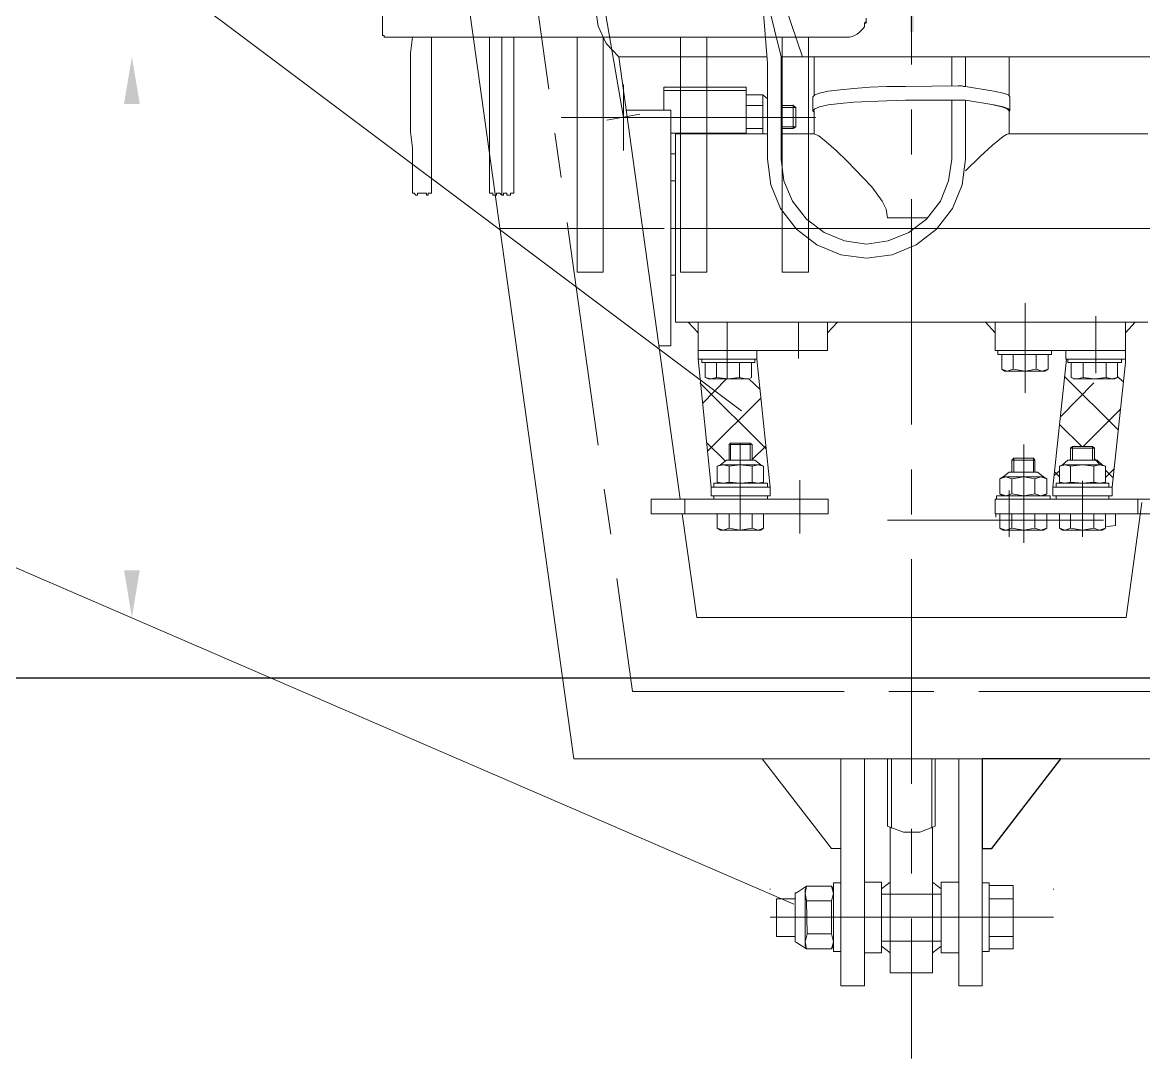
# Model space of a CAD drawing. Header units: millimetres. Extents: x 25083 to 52777, y 24772 to 45779.
# Drawn here: x 49229.5 to 49467.1, y 35776.9 to 35996.6 of the extents above; entities that cross this region are included whole.
import ezdxf

# ---------------------------------------------------------------- set-up
doc = ezdxf.new("R2010")
doc.units = ezdxf.units.MM
doc.layers.add('小车', color=7, linetype='Continuous')
doc.styles.get("Standard").update_dxf_attribs({"font": ''})
doc.styles.get('Standard').set_extended_font_data('SimSun')
doc.dimstyles.new('15', dxfattribs={"dimtxt": 15, "dimasz": 10, "dimexe": 2, "dimexo": 1, "dimgap": 1, "dimtad": 1, "dimdsep": 46, "dimtxsty": 'Standard', "dimcen": 2.5, "dimadec": 0, "dimazin": 0, "dimtfac": 1, "dimtmove": 2, "dimatfit": 3, "dimfxl": 1, "dimtolj": 1, "dimarcsym": 0})

# ---------------------------------------------------------------- blocks, each defined once
blk = doc.blocks.new('zw$D2F4')
h = blk.add_hatch(color=7)
edge = h.paths.add_edge_path(flags=0)
edge.add_spline(control_points=[(528.44, 114.01), (528.44, 114.01), (528.44, 124.78), (528.44, 124.78), (528.44, 124.78), (527.7, 124.78), (527.7, 124.78), (527.7, 124.78), (527.7, 114.01), (527.7, 114.01), (527.7, 114.01), (528.44, 114.01), (528.44, 114.01), (528.44, 114.01), (528.44, 114.01), (528.44, 114.01)], knot_values=[0, 0, 0, 0, 1, 1, 1, 2, 2, 2, 3, 3, 3, 4, 4, 4, 5, 5, 5, 5], degree=3, periodic=0)
edge = h.paths.add_edge_path(flags=0)
edge.add_spline(control_points=[(528.44, 135.55), (528.44, 135.55), (528.44, 167.48), (528.44, 167.48), (528.44, 167.48), (527.7, 167.48), (527.7, 167.48), (527.7, 167.48), (527.7, 135.55), (527.7, 135.55), (527.7, 135.55), (528.44, 135.55), (528.44, 135.55), (528.44, 135.55), (528.44, 135.55), (528.44, 135.55)], knot_values=[0, 0, 0, 0, 1, 1, 1, 2, 2, 2, 3, 3, 3, 4, 4, 4, 5, 5, 5, 5], degree=3, periodic=0)
edge = h.paths.add_edge_path(flags=0)
edge.add_spline(control_points=[(528.44, 177.88), (528.44, 177.88), (528.44, 188.65), (528.44, 188.65), (528.44, 188.65), (527.7, 188.65), (527.7, 188.65), (527.7, 188.65), (527.7, 177.88), (527.7, 177.88), (527.7, 177.88), (528.44, 177.88), (528.44, 177.88), (528.44, 177.88), (528.44, 177.88), (528.44, 177.88)], knot_values=[0, 0, 0, 0, 1, 1, 1, 2, 2, 2, 3, 3, 3, 4, 4, 4, 5, 5, 5, 5], degree=3, periodic=0)
edge = h.paths.add_edge_path(flags=0)
edge.add_spline(control_points=[(528.44, 199.42), (528.44, 199.42), (528.44, 231.36), (528.44, 231.36), (528.44, 231.36), (527.7, 231.36), (527.7, 231.36), (527.7, 231.36), (527.7, 199.42), (527.7, 199.42), (527.7, 199.42), (528.44, 199.42), (528.44, 199.42), (528.44, 199.42), (528.44, 199.42), (528.44, 199.42)], knot_values=[0, 0, 0, 0, 1, 1, 1, 2, 2, 2, 3, 3, 3, 4, 4, 4, 5, 5, 5, 5], degree=3, periodic=0)
at = {"color": 7, "lineweight": 5}
for points in [[(415.92, 114.01), (415.92, 121.81)], [(518.05, 115.12), (518.05, 115.86), (518.42, 116.24), (518.42, 116.98)], [(518.42, 116.98), (518.42, 115.86), (518.05, 115.86), (518.05, 115.12)], [(417.04, 112.89), (416.29, 112.89), (416.29, 113.26), (415.92, 113.26), (415.92, 113.64), (415.92, 114.01)], [(514.33, 112.89), (417.04, 112.89)], [(422.24, 112.89), (421.86, 109.55), (421.86, 92.84), (422.24, 89.5), (422.24, 79.84)], [(426.32, 79.84), (426.32, 112.89)], [(438.57, 112.89), (438.57, 79.84)], [(443.77, 79.84), (443.77, 112.89)], [(457.14, 112.89), (457.14, 63.13)], [(462.71, 112.89), (462.71, 63.13)], [(479.05, 112.89), (479.05, 63.13)], [(484.62, 112.89), (484.62, 63.13)], [(500.59, 112.89), (500.59, 63.13)], [(506.16, 112.89), (506.16, 63.13)], [(422.24, 79.84), (422.61, 79.84), (422.98, 79.47), (423.35, 79.47), (423.35, 79.84), (423.72, 79.84), (425.21, 79.84), (425.21, 79.47), (425.58, 79.47), (425.58, 79.84), (426.32, 79.84)], [(438.57, 79.84), (439.32, 79.84), (439.32, 79.47), (440.06, 79.47), (440.06, 79.84), (440.8, 79.84), (441.17, 79.47)], [(441.17, 79.47), (441.55, 79.47), (441.55, 79.84), (442.29, 79.84), (442.29, 79.47), (443.03, 79.47), (443.03, 79.84), (443.77, 79.84)], [(457.14, 63.13), (458.26, 63.13), (460.11, 63.13)], [(460.11, 63.13), (462.71, 63.13)], [(479.05, 63.13), (479.8, 63.13), (481.65, 63.13)], [(481.65, 63.13), (484.25, 63.13), (484.62, 63.13)], [(500.59, 63.13), (501.33, 63.13), (503.19, 63.13)], [(503.19, 63.13), (505.79, 63.13), (506.16, 63.13)]]:
    blk.add_lwpolyline(points, dxfattribs=at)
for points in [[(514.33, 112.89), (515.82, 112.89), (517.3, 114.01), (518.05, 115.12)], [(441.17, 112.89), (441.17, 101.75), (441.17, 90.61), (441.17, 79.47)]]:
    blk.add_open_spline(points, degree=3, dxfattribs=at)
blk = doc.blocks.new('*D469')
at = {"layer": 'DEFPOINTS', "color": 0}
for p in [(36061.19, 116692.22), (36180.04, 116685.35), (36180.04, 116527.03)]:
    blk.add_point(p, dxfattribs=at)
at = {"layer": '小车', "color": 0, "linetype": 'Continuous', "lineweight": -2}
for p, q in [((36061.19, 116691.22), (36061.19, 116525.03)), ((36180.04, 116684.35), (36180.04, 116525.03)), ((36071.19, 116527.03), (36084.17, 116527.03)), ((36170.04, 116527.03), (36146.42, 116527.03))]:
    blk.add_line(p, q, dxfattribs=at)
at = {"layer": '小车', "color": 0}
for points in [[(36071.19, 116528.7), (36071.19, 116525.37), (36061.19, 116527.03)], [(36170.04, 116528.7), (36170.04, 116525.37), (36180.04, 116527.03)]]:
    blk.add_solid(points, dxfattribs=at)
at = {"layer": '小车', "color": 0, "insert": (36115.3, 116527.03), "char_height": 15, "attachment_point": 5}
blk.add_mtext('\\A1;118.85', dxfattribs=at)
blk = doc.blocks.new('A$C1A4175F5')
at = {"layer": '小车'}
for p, q in [((44.516, 520.047), (63.554, 534.605)), ((63.554, 534.605), (63.554, 517.947)), ((44.516, 517.947), (44.516, 520.047)), ((63.554, 517.947), (44.516, 517.947))]:
    blk.add_line(p, q, dxfattribs=at)
at = {"layer": '小车', "color": 7, "lineweight": 0}
for points in [[(63.554, 431.436), (63.554, 574.641)], [(212.358, 475.391), (212.358, 564.982)], [(115.488, 558.263), (115.488, 520.747), (118.568, 520.747), (118.568, 558.263)], [(93.511, 548.464), (117.868, 551.823)], [(156.084, 553.083), (156.084, 548.324)], [(195.98, 523.546), (195.98, 553.083)], [(115.488, 550.983), (118.568, 550.983)], [(93.511, 457.473), (93.511, 548.464)], [(147.545, 548.324), (121.088, 545.524)], [(144.325, 546.644), (144.045, 545.524)], [(144.325, 546.644), (144.045, 546.084)], [(147.545, 546.644), (144.325, 546.644)], [(150.065, 548.324), (147.545, 548.324)], [(148.245, 547.484), (147.545, 547.484)], [(147.545, 536.145), (147.545, 547.484)], [(148.245, 548.324), (148.245, 535.725)], [(112.409, 544.124), (111.989, 542.864)], [(112.409, 544.124), (111.989, 543.424)], [(115.488, 544.124), (112.409, 544.124)], [(112.969, 546.224), (112.689, 544.124)], [(115.488, 546.224), (112.969, 546.224)], [(121.088, 545.524), (119.268, 545.524)], [(119.268, 532.925), (119.268, 545.524)], [(121.088, 532.925), (121.088, 545.524)], [(121.928, 542.864), (122.208, 544.124)], [(122.208, 544.124), (121.928, 543.424)], [(122.208, 544.124), (125.567, 544.124)], [(125.847, 542.864), (125.567, 544.124)], [(125.847, 543.424), (125.567, 544.124)], [(144.045, 545.524), (144.045, 546.084)], [(144.045, 545.524), (144.325, 544.264)], [(144.045, 541.744), (144.045, 545.524)], [(144.325, 544.264), (144.045, 541.744)], [(147.545, 544.264), (144.325, 544.264)], [(111.989, 542.864), (111.989, 543.424)], [(111.989, 542.864), (112.409, 541.604)], [(111.989, 539.225), (111.989, 542.864)], [(121.928, 543.424), (121.928, 542.864)], [(122.208, 541.604), (121.928, 542.864)], [(121.928, 542.864), (121.928, 539.225)], [(125.567, 541.604), (125.847, 542.864)], [(125.847, 543.424), (125.847, 542.864)], [(126.827, 542.304), (125.847, 543.424)], [(125.847, 542.864), (125.847, 539.225)], [(126.827, 542.304), (126.827, 536.145)], [(126.827, 541.744), (129.347, 541.744)], [(129.767, 541.324), (129.347, 541.744)], [(129.347, 541.744), (129.347, 536.705)], [(144.045, 541.744), (144.325, 539.365)], [(144.045, 538.105), (144.045, 541.744)], [(112.409, 541.604), (111.989, 539.225)], [(115.488, 541.604), (112.409, 541.604)], [(121.928, 539.225), (122.208, 541.604)], [(122.208, 541.604), (125.567, 541.604)], [(125.847, 539.225), (125.567, 541.604)], [(129.767, 541.324), (129.767, 537.125)], [(144.325, 539.365), (144.045, 538.105)], [(145.445, 539.365), (144.325, 539.365)], [(147.545, 539.365), (145.445, 539.365)], [(122.488, 539.225), (111.429, 539.225)], [(111.989, 539.225), (112.409, 536.705)], [(111.989, 535.585), (111.989, 539.225)], [(122.208, 536.705), (121.928, 539.225)], [(121.928, 539.225), (121.928, 535.585)], [(125.567, 536.705), (125.847, 539.225)], [(125.847, 539.225), (125.847, 535.585)], [(129.767, 537.125), (129.347, 536.705)], [(144.045, 538.105), (144.045, 537.685)], [(144.045, 537.545), (144.045, 538.105)], [(144.045, 537.545), (144.045, 537.265)], [(144.185, 537.265), (144.325, 536.845)], [(144.185, 537.125), (144.325, 536.845)], [(63.554, 534.605), (44.516, 520.047)], [(112.409, 536.705), (111.989, 535.585)], [(111.989, 535.585), (112.409, 534.325)], [(111.989, 535.025), (111.989, 535.585)], [(111.989, 535.025), (112.409, 534.325)], [(115.488, 536.705), (112.409, 536.705)], [(148.245, 535.865), (121.088, 532.925)], [(121.928, 535.585), (122.208, 536.705)], [(121.928, 535.585), (121.928, 535.025)], [(122.208, 534.325), (121.928, 535.585)], [(121.928, 535.025), (122.208, 534.325)], [(125.567, 536.705), (122.208, 536.705)], [(125.847, 535.585), (125.567, 536.705)], [(125.567, 534.325), (125.847, 535.585)], [(125.567, 534.325), (125.847, 535.025)], [(125.847, 535.025), (126.827, 536.145)], [(125.847, 535.585), (125.847, 535.025)], [(126.827, 536.705), (129.347, 536.705)], [(147.545, 536.845), (144.325, 536.845)], [(147.545, 536.145), (148.245, 536.145)], [(150.065, 535.725), (148.245, 535.725)], [(115.488, 534.325), (112.409, 534.325)], [(121.088, 532.925), (119.268, 532.925)], [(125.567, 534.325), (122.208, 534.325)], [(150.065, 532.645), (149.225, 532.645)], [(149.225, 532.645), (149.225, 527.046)], [(112.409, 531.665), (111.989, 530.406)], [(112.409, 531.665), (111.989, 530.966)], [(111.989, 530.406), (111.989, 530.966)], [(111.989, 530.406), (112.409, 529.146)], [(111.989, 526.766), (111.989, 530.406)], [(115.488, 531.665), (112.409, 531.665)], [(115.488, 531.665), (115.488, 529.146)], [(119.268, 530.406), (119.688, 531.665)], [(119.688, 531.665), (119.268, 530.966)], [(119.268, 530.966), (119.268, 530.406)], [(119.268, 530.406), (119.268, 526.766)], [(119.688, 529.146), (119.268, 530.406)], [(119.688, 531.665), (122.908, 531.665)], [(123.328, 530.406), (122.908, 531.665)], [(123.328, 530.966), (122.908, 531.665)], [(122.908, 529.146), (123.328, 530.406)], [(123.328, 530.966), (123.328, 530.406)], [(124.307, 529.706), (123.328, 530.966)], [(123.328, 530.406), (123.328, 526.766)], [(146.145, 531.945), (145.725, 530.686)], [(146.145, 531.945), (145.725, 531.245)], [(145.725, 530.686), (145.725, 531.245)], [(145.725, 530.686), (146.145, 529.426)], [(145.725, 527.046), (145.725, 530.686)], [(149.225, 531.945), (146.145, 531.945)], [(112.409, 529.146), (111.989, 526.766)], [(115.488, 529.146), (112.409, 529.146)], [(115.488, 529.146), (115.488, 524.246)], [(119.268, 526.766), (119.688, 529.146)], [(119.688, 529.146), (122.908, 529.146)], [(123.328, 526.766), (122.908, 529.146)], [(124.307, 529.706), (124.307, 523.686)], [(124.307, 529.146), (126.827, 529.146)], [(127.247, 528.866), (126.827, 529.146)], [(126.827, 529.146), (126.827, 524.246)], [(127.247, 528.866), (127.247, 524.666)], [(146.145, 529.426), (145.725, 527.046)], [(149.225, 529.426), (146.145, 529.426)], [(123.328, 526.766), (111.289, 526.766)], [(119.688, 526.766), (111.849, 526.766)], [(119.688, 526.766), (111.849, 526.766)], [(111.989, 526.766), (112.409, 524.246)], [(111.989, 522.986), (111.989, 526.766)], [(119.688, 524.246), (119.268, 526.766)], [(119.268, 526.766), (119.268, 522.986)], [(122.908, 524.246), (123.328, 526.766)], [(123.328, 526.766), (123.328, 522.986)], [(153.704, 527.046), (145.305, 527.046)], [(146.145, 524.526), (145.725, 527.046)], [(145.725, 527.046), (145.725, 523.266)], [(149.225, 521.307), (149.225, 527.046)], [(25.898, 524.526), (25.898, 519.487)], [(33.877, 524.526), (33.877, 519.487)], [(112.409, 524.246), (111.989, 522.986)], [(111.989, 522.986), (112.409, 521.726)], [(111.989, 522.426), (111.989, 522.986)], [(115.488, 524.246), (112.409, 524.246)], [(115.488, 524.246), (115.488, 521.726)], [(119.268, 522.986), (119.688, 524.246)], [(119.268, 522.986), (119.268, 522.426)], [(119.688, 521.726), (119.268, 522.986)], [(122.908, 524.246), (119.688, 524.246)], [(123.328, 522.986), (122.908, 524.246)], [(122.908, 521.726), (123.328, 522.986)], [(123.328, 522.426), (124.307, 523.686)], [(123.328, 522.986), (123.328, 522.426)], [(124.307, 524.246), (126.827, 524.246)], [(127.247, 524.666), (126.827, 524.246)], [(145.725, 523.266), (146.145, 524.526)], [(145.725, 523.266), (145.725, 522.706)], [(146.145, 522.146), (145.725, 523.266)], [(146.145, 522.146), (145.725, 522.706)], [(149.225, 524.526), (146.145, 524.526)], [(195.98, 523.546), (195.84, 523.126), (195.42, 522.426), (193.6, 520.187), (191.221, 517.527), (188.141, 514.447)], [(200.88, 523.686), (195.98, 523.686)], [(200.88, 523.826), (200.6, 523.686)], [(202.139, 520.467), (201.719, 522.426), (201.3, 523.546), (200.88, 523.826)], [(203.819, 523.826), (200.88, 523.826)], [(202.139, 520.327), (201.719, 522.146), (201.3, 523.266), (200.88, 523.686)], [(205.079, 520.467), (204.659, 522.426), (204.239, 523.546), (203.819, 523.826)], [(212.358, 523.686), (204.239, 523.686)], [(111.989, 522.426), (112.409, 521.726)], [(115.488, 521.726), (112.409, 521.726)], [(119.268, 522.426), (119.688, 521.726)], [(122.908, 521.726), (119.688, 521.726)], [(122.908, 521.726), (123.328, 522.426)], [(149.225, 522.146), (146.145, 522.146)], [(150.065, 521.307), (149.225, 521.307)], [(156.084, 520.747), (156.084, 510.528)], [(202.139, 520.467), (203.119, 514.447)], [(206.059, 514.447), (205.079, 520.467)], [(15.399, 513.047), (15.399, 517.947)], [(15.399, 517.947), (63.554, 517.947)], [(44.516, 520.047), (44.516, 517.947)], [(190.661, 514.447), (185.201, 513.747), (180.162, 511.647), (175.822, 508.288), (172.462, 503.948), (170.363, 498.909), (169.663, 493.449), (170.363, 487.99), (172.462, 482.95), (175.822, 478.611), (180.162, 475.251), (185.201, 473.151), (190.661, 472.452)], [(203.119, 514.447), (190.661, 514.447)], [(202.979, 514.447), (203.119, 514.447)], [(202.979, 514.447), (203.119, 514.447)], [(203.119, 512.907), (203.119, 513.187), (203.119, 513.467), (203.119, 513.747), (203.119, 514.027), (203.119, 514.307), (203.119, 514.447)], [(206.199, 512.907), (206.199, 513.187), (206.199, 513.467), (206.199, 513.747), (206.059, 514.027), (206.059, 514.307), (206.059, 514.447)], [(212.358, 514.447), (206.059, 514.447)], [(15.399, 513.047), (63.554, 513.047)], [(22.398, 513.047), (22.398, 509.268)], [(27.297, 513.047), (50.815, 513.047)], [(37.376, 513.047), (37.376, 509.268)], [(190.661, 511.508), (186.041, 510.808), (181.702, 509.128), (177.922, 506.188), (175.122, 502.408), (173.302, 498.069), (172.602, 493.449), (173.302, 488.83), (175.122, 484.49), (177.922, 480.711), (181.702, 477.771), (186.041, 475.951), (190.661, 475.391)], [(203.119, 511.508), (190.661, 511.508)], [(202.979, 511.508), (203.119, 511.508)], [(202.979, 511.508), (203.119, 511.508)], [(203.119, 512.907), (203.119, 501.709)], [(206.059, 501.709), (206.199, 512.907)], [(206.199, 511.508), (212.358, 511.508)], [(23.798, 509.268), (22.398, 507.448)], [(22.398, 509.268), (37.376, 509.268)], [(23.798, 509.268), (35.976, 509.268)], [(37.376, 507.448), (35.976, 509.268)], [(156.084, 485.19), (156.084, 510.528)], [(18.198, 507.448), (18.198, 498.489)], [(18.198, 507.448), (48.995, 507.448)], [(49.275, 508.008), (48.015, 504.788), (48.015, 501.289), (49.275, 497.929)], [(63.554, 508.008), (49.275, 508.008)], [(178.202, 497.929), (178.202, 500.729), (178.202, 503.668), (178.202, 506.468)], [(200.88, 482.111), (201.3, 482.53), (201.719, 483.51), (202.139, 485.33), (202.419, 487.85), (202.699, 490.79), (202.839, 494.149), (202.979, 497.789), (203.119, 501.709)], [(203.819, 482.111), (204.239, 482.53), (204.659, 483.51), (205.079, 485.33), (205.359, 487.85), (205.639, 490.79), (205.919, 494.149), (206.059, 497.789), (206.059, 501.709)], [(18.198, 498.489), (48.995, 498.489)], [(22.398, 498.489), (23.798, 496.669)], [(22.398, 496.669), (37.376, 496.669)], [(22.398, 493.029), (22.398, 496.669)], [(23.798, 496.669), (35.976, 496.669)], [(35.976, 496.669), (37.376, 498.489)], [(37.376, 493.029), (37.376, 496.669)], [(63.554, 497.929), (49.275, 497.929)], [(178.202, 497.929), (180.022, 497.649), (181.702, 496.809), (184.781, 494.569), (190.241, 489.39), (192.48, 487.01), (194.3, 484.91), (195.56, 483.37), (195.98, 482.39)], [(15.399, 493.029), (15.399, 487.99)], [(15.399, 493.029), (63.554, 493.029)], [(27.297, 493.029), (50.815, 493.029)], [(15.399, 487.99), (63.554, 487.99)], [(44.516, 486.03), (44.516, 487.99)], [(26.457, 486.03), (24.778, 486.45), (23.238, 486.03)], [(23.938, 486.45), (23.238, 486.03)], [(23.238, 480.711), (23.238, 486.03)], [(23.938, 486.45), (35.837, 486.45)], [(33.457, 486.03), (26.457, 486.03)], [(26.457, 480.851), (26.457, 486.03)], [(36.536, 486.03), (34.997, 486.45), (33.457, 486.03)], [(33.457, 480.711), (33.457, 486.03)], [(35.837, 486.45), (36.536, 486.03)], [(36.536, 480.711), (36.536, 486.03)], [(63.554, 471.332), (44.516, 486.03)], [(115.488, 447.814), (115.488, 485.33), (118.568, 485.33), (118.568, 447.814)], [(195.98, 482.39), (200.88, 482.39)], [(195.98, 475.391), (195.98, 482.39)], [(200.6, 482.39), (200.88, 482.111)], [(204.239, 482.39), (212.358, 482.39)], [(212.358, 482.39), (212.358, 477.911)], [(23.238, 480.711), (24.778, 480.431), (26.457, 480.851)], [(24.638, 478.611), (23.238, 480.711)], [(23.938, 480.431), (23.238, 480.711)], [(23.938, 480.431), (35.837, 480.431)], [(26.457, 480.851), (33.457, 480.711)], [(33.457, 480.711), (34.997, 480.431), (36.536, 480.711)], [(36.536, 480.711), (35.137, 478.611)], [(35.837, 480.431), (36.536, 480.711)], [(200.88, 482.111), (203.819, 482.111)], [(24.638, 478.611), (24.778, 478.331), (25.058, 478.331)], [(29.957, 478.331), (25.058, 478.331)], [(25.898, 478.331), (25.898, 474.411)], [(29.957, 478.331), (34.857, 478.331)], [(33.877, 478.331), (33.877, 474.411)], [(34.857, 478.331), (35.137, 478.331), (35.137, 478.611)], [(197.52, 478.471), (197.1, 477.911)], [(201.999, 477.911), (197.1, 477.911)], [(197.1, 475.531), (197.1, 477.911)], [(197.1, 477.911), (197.24, 477.911)], [(201.58, 478.471), (197.52, 478.471)], [(201.999, 477.911), (201.58, 478.471)], [(201.999, 475.391), (201.999, 477.911)], [(201.999, 477.911), (202.139, 477.911)], [(212.358, 479.871), (229.857, 473.991)], [(212.358, 475.391), (190.661, 475.391)], [(212.358, 475.391), (229.857, 471.052)], [(33.877, 474.411), (25.898, 474.411)], [(119.268, 473.011), (119.268, 460.553)], [(121.088, 473.011), (119.268, 473.011)], [(121.088, 473.011), (121.088, 460.553)], [(148.245, 470.212), (121.088, 473.011)], [(111.989, 470.492), (112.409, 471.612)], [(111.989, 471.052), (112.409, 471.612)], [(111.989, 471.052), (111.989, 470.492)], [(111.989, 470.492), (111.989, 466.712)], [(112.409, 469.232), (111.989, 470.492)], [(115.488, 471.612), (112.409, 471.612)], [(115.488, 461.813), (115.488, 471.612)], [(122.208, 471.612), (121.928, 470.492)], [(121.928, 471.052), (122.208, 471.612)], [(121.928, 470.492), (121.928, 471.052)], [(121.928, 466.712), (121.928, 470.492)], [(121.928, 470.492), (122.208, 469.232)], [(125.567, 471.612), (122.208, 471.612)], [(125.567, 471.612), (125.847, 470.492)], [(125.567, 471.612), (125.847, 471.052)], [(125.847, 470.492), (125.567, 469.232)], [(125.847, 470.492), (125.847, 471.052)], [(125.847, 471.052), (126.827, 469.792)], [(125.847, 466.712), (125.847, 470.492)], [(210.959, 472.452), (190.661, 472.452)], [(195.98, 452.994), (195.98, 472.452)], [(204.239, 471.472), (195.98, 471.472)], [(197.1, 467.972), (197.1, 471.472)], [(201.999, 467.972), (201.999, 471.472)], [(203.399, 472.452), (204.239, 471.472)], [(204.239, 467.972), (204.239, 471.472)], [(290.05, 466.152), (210.959, 472.452)], [(212.358, 440.955), (212.358, 472.312)], [(111.989, 466.712), (112.409, 469.232)], [(115.488, 469.232), (112.409, 469.232)], [(122.208, 469.232), (121.928, 466.712)], [(125.567, 469.232), (122.208, 469.232)], [(125.567, 469.232), (125.847, 466.712)], [(126.827, 463.772), (126.827, 469.792)], [(126.827, 469.232), (130.187, 469.232)], [(130.187, 464.332), (130.187, 469.232)], [(130.467, 468.812), (130.187, 469.232)], [(130.467, 464.612), (130.467, 468.812)], [(144.045, 468.392), (144.045, 468.672)], [(144.045, 467.832), (144.045, 468.392)], [(144.045, 468.392), (144.045, 467.832)], [(144.185, 468.812), (144.325, 469.092)], [(144.185, 468.812), (144.325, 469.092)], [(147.545, 469.092), (144.325, 469.092)], [(147.545, 463.352), (147.545, 469.792)], [(147.545, 469.792), (148.245, 469.792)], [(148.245, 457.753), (148.245, 470.212)], [(150.065, 470.212), (148.245, 470.212)], [(148.245, 469.792), (148.245, 458.593)], [(111.989, 466.712), (111.989, 463.072)], [(112.409, 464.332), (111.989, 466.712)], [(121.928, 466.712), (122.208, 464.332)], [(121.928, 463.072), (121.928, 466.712)], [(125.847, 466.712), (125.567, 464.332)], [(125.847, 463.072), (125.847, 466.712)], [(144.325, 466.572), (144.045, 467.832)], [(144.045, 467.832), (144.045, 464.192)], [(144.045, 464.192), (144.325, 466.572)], [(145.445, 466.572), (144.325, 466.572)], [(147.545, 466.572), (145.445, 466.572)], [(195.98, 467.972), (196.12, 467.972)], [(195.98, 467.972), (205.919, 467.972)], [(204.239, 467.972), (195.98, 467.972)], [(196.12, 452.014), (196.12, 467.972)], [(196.12, 467.972), (205.219, 467.972)], [(205.219, 450.474), (205.219, 467.972)], [(205.919, 450.474), (205.919, 467.972)], [(111.989, 463.072), (112.409, 464.332)], [(115.488, 464.332), (112.409, 464.332)], [(122.208, 464.332), (121.928, 463.072)], [(122.208, 464.332), (125.567, 464.332)], [(125.567, 464.332), (125.847, 463.072)], [(126.827, 463.772), (125.847, 462.513)], [(126.827, 464.332), (130.187, 464.332)], [(130.467, 464.612), (130.187, 464.332)], [(144.045, 464.192), (144.045, 460.553)], [(144.325, 461.673), (144.045, 464.192)], [(147.545, 458.593), (147.545, 463.352)], [(111.989, 463.072), (111.989, 462.513)], [(112.409, 461.813), (111.989, 463.072)], [(112.409, 461.813), (111.989, 462.513)], [(115.488, 461.813), (112.409, 461.813)], [(121.928, 463.072), (122.208, 461.813)], [(121.928, 462.513), (121.928, 463.072)], [(122.208, 461.813), (121.928, 462.513)], [(122.208, 461.813), (125.567, 461.813)], [(125.847, 463.072), (125.567, 461.813)], [(125.847, 462.513), (125.567, 461.813)], [(125.847, 462.513), (125.847, 463.072)], [(144.045, 460.553), (144.325, 461.673)], [(147.545, 461.673), (144.325, 461.673)], [(121.088, 460.553), (119.268, 460.553)], [(148.245, 457.753), (121.088, 460.553)], [(144.045, 460.553), (144.045, 459.993)], [(144.325, 459.293), (144.045, 460.553)], [(144.325, 459.293), (144.045, 459.993)], [(147.545, 459.293), (144.325, 459.293)], [(148.245, 458.593), (147.545, 458.593)], [(93.511, 457.473), (115.488, 454.393)], [(150.065, 457.753), (148.245, 457.753)], [(156.084, 457.753), (156.084, 452.994)], [(115.488, 454.953), (118.568, 454.953)], [(118.568, 453.973), (212.358, 440.955)], [(151.045, 452.014), (151.045, 449.494)], [(151.045, 452.014), (201.02, 452.014)], [(195.98, 452.994), (156.084, 452.994)], [(166.023, 452.994), (166.023, 452.014)], [(186.041, 452.014), (166.023, 452.014)], [(166.023, 452.014), (166.163, 452.014)], [(186.041, 452.014), (186.041, 452.994)], [(191.781, 452.014), (191.781, 452.994)], [(201.02, 452.014), (201.02, 442.495)], [(201.02, 450.474), (205.919, 450.474)], [(205.219, 450.474), (201.02, 450.474)], [(118.568, 447.814), (115.488, 447.814)], [(212.358, 440.955), (215.158, 438.295), (218.798, 436.615), (222.577, 436.055), (226.357, 436.755), (229.857, 438.575)], [(63.554, 431.436), (682.71, 345.205)]]:
    blk.add_lwpolyline(points, dxfattribs=at)
at = {"layer": '小车', "color": 1, "lineweight": 0}
for points in [[(77.832, 517.247), (77.832, 562.042)], [(175.962, 554.063), (175.962, 517.247)], [(153.844, 548.324), (156.084, 550.424)], [(175.962, 545.944), (175.962, 536.285)], [(114.088, 543.704), (114.088, 497.929)], [(153.704, 542.024), (145.305, 542.024)], [(148.385, 542.024), (157.344, 542.024)], [(148.385, 542.024), (157.344, 542.024)], [(126.827, 541.324), (129.767, 541.324)], [(120.388, 539.225), (110.589, 539.225)], [(122.488, 539.225), (111.429, 539.225)], [(126.827, 537.125), (129.767, 537.125)], [(29.957, 473.011), (29.957, 533.065)], [(124.307, 528.866), (127.247, 528.866)], [(114.788, 526.766), (109.329, 526.766)], [(120.388, 526.766), (110.589, 526.766)], [(123.328, 526.766), (111.289, 526.766)], [(119.268, 526.766), (130.187, 526.766)], [(119.268, 526.766), (130.187, 526.766)], [(160.144, 527.046), (141.106, 527.046)], [(160.144, 527.046), (141.106, 527.046)], [(175.962, 526.766), (175.962, 479.171)], [(120.388, 523.686), (110.589, 523.686)], [(124.307, 524.666), (127.247, 524.666)], [(115.488, 520.887), (114.788, 520.887)], [(156.084, 518.647), (153.844, 520.747)], [(24.918, 509.268), (24.918, 496.669)], [(34.857, 509.268), (34.857, 496.669)], [(48.855, 507.308), (63.554, 507.308)], [(77.832, 498.209), (77.832, 507.728)], [(175.962, 507.728), (175.962, 498.209)], [(0, 502.968), (29.677, 502.968)], [(0, 502.968), (29.677, 502.968)], [(39.196, 502.968), (48.715, 502.968)], [(39.196, 502.968), (48.715, 502.968)], [(58.234, 502.968), (105.829, 502.968)], [(58.234, 502.968), (105.829, 502.968)], [(115.348, 502.968), (124.867, 502.968)], [(115.348, 502.968), (124.867, 502.968)], [(134.386, 502.968), (182.122, 502.968)], [(134.386, 502.968), (182.122, 502.968)], [(191.641, 502.968), (201.16, 502.968)], [(191.641, 502.968), (201.16, 502.968)], [(210.679, 502.968), (258.274, 502.968)], [(210.679, 502.968), (258.274, 502.968)], [(48.855, 498.769), (63.554, 498.769)], [(77.832, 443.894), (77.832, 488.69)], [(153.844, 485.19), (156.084, 487.29)], [(175.962, 488.69), (175.962, 452.014)], [(199.48, 482.67), (199.48, 428.776)], [(122.628, 479.311), (111.289, 479.311)], [(148.385, 479.031), (156.084, 479.031)], [(126.827, 468.812), (130.467, 468.812)], [(175.962, 469.652), (175.962, 460.133)], [(130.467, 466.712), (111.989, 466.712)], [(126.827, 464.612), (130.467, 464.612)], [(144.045, 463.912), (156.084, 463.912)], [(153.844, 457.753), (156.084, 455.653)], [(175.962, 450.614), (175.962, 415.757)], [(200.18, 445.434), (198.92, 438.435)], [(77.832, 443.894), (101.77, 440.535)], [(192.48, 441.935), (206.479, 441.935)], [(199.48, 441.935), (257.294, 431.996)], [(111.149, 439.275), (120.668, 437.875)], [(130.047, 436.615), (177.222, 430.036)], [(186.741, 428.776), (196.12, 427.376)], [(205.499, 426.116), (252.674, 419.537)]]:
    blk.add_lwpolyline(points, dxfattribs=at)
at = {"layer": '小车', "color": 3, "lineweight": 0}
for points in [[(129.767, 539.365), (137.606, 547.204)], [(144.605, 535.445), (133.267, 546.784)], [(144.605, 546.644), (143.485, 547.764)], [(123.188, 544.124), (125.007, 545.944)], [(124.727, 544.124), (123.188, 545.664)], [(127.107, 541.744), (125.847, 543.004)], [(136.066, 534.605), (143.206, 541.604)], [(134.386, 534.325), (129.767, 539.085)], [(126.827, 536.565), (127.107, 536.705)], [(35.837, 533.065), (35.976, 533.065)], [(124.307, 533.345), (123.328, 534.325)], [(123.608, 533.205), (124.587, 534.325)], [(15.399, 487.99), (15.539, 487.99)], [(32.757, 478.051), (190.801, 112.548)], [(197.52, 477.911), (197.52, 478.471)], [(197.52, 475.391), (197.52, 477.911)], [(201.58, 477.911), (201.58, 478.471)], [(201.58, 475.391), (201.58, 477.911)], [(35.837, 473.011), (35.976, 473.011)], [(126.967, 469.232), (129.907, 472.172)], [(128.647, 459.713), (139.986, 471.052)], [(143.206, 458.173), (129.207, 472.172)], [(144.045, 468.532), (141.806, 470.912)], [(137.326, 466.992), (403.019, 112.548)], [(130.607, 459.573), (126.687, 463.492)], [(138.866, 458.733), (144.045, 463.772)], [(63.554, 431.436), (63.694, 431.436)]]:
    blk.add_lwpolyline(points, dxfattribs=at)
at = {"layer": '小车', "color": 7, "lineweight": 0}
for points in [[(156.084, 520.747), (156.084, 548.324), (150.065, 548.324), (150.065, 520.747), (156.084, 520.747)], [(119.268, 544.824), (118.568, 544.824), (118.568, 533.625), (119.268, 533.625), (119.268, 544.824)], [(121.928, 544.824), (121.088, 544.824), (121.088, 533.625), (121.928, 533.625), (121.928, 544.824)], [(119.268, 532.365), (118.568, 532.365), (118.568, 521.027), (119.268, 521.027), (119.268, 532.365)], [(36.676, 519.487), (36.676, 524.526), (23.238, 524.526), (23.238, 519.487), (36.676, 519.487)], [(37.236, 519.487), (37.236, 517.947), (22.678, 517.947), (22.678, 519.487), (37.236, 519.487)], [(37.236, 487.99), (37.236, 486.45), (22.678, 486.45), (22.678, 487.99), (37.236, 487.99)], [(156.084, 457.753), (156.084, 485.19), (150.065, 485.19), (150.065, 457.753), (156.084, 457.753)], [(119.268, 461.113), (118.568, 461.113), (118.568, 472.452), (119.268, 472.452), (119.268, 461.113)], [(121.928, 461.113), (121.088, 461.113), (121.088, 472.452), (121.928, 472.452), (121.928, 461.113)]]:
    blk.add_lwpolyline(points, close=True, dxfattribs=at)
at = {"layer": '小车'}
dim = blk.add_linear_dim(base=(212.358, 337.78), p1=(93.511, 502.968), p2=(212.358, 496.098), dimstyle='15', override={"dimfxl": 0.18}, dxfattribs=at)
dim.commit()
dim.dimension.update_dxf_attribs({"geometry": '*D469', "text_midpoint": (147.619, 337.78), "dimtype": 128, "insert": (-35967.681, -116189.253)})

msp = doc.modelspace()

# ---------------------------------------------------------------- linework, layer by layer
msp.add_lwpolyline([(48867.913, 35857.595), (48867.913, 37057.595), (49967.913, 37057.595), (49967.913, 35857.595)], close=True)

# ---------------------------------------------------------------- block references
msp.add_blockref('zw$D2F4', (48889.923, 35880.503))
at = {"layer": '小车', "ltscale": 10, "xscale": -1, "rotation": 270}
msp.add_blockref('A$C1A4175F5', (48914.945, 35776.933), dxfattribs=at)

doc.saveas('drawing.dxf')
